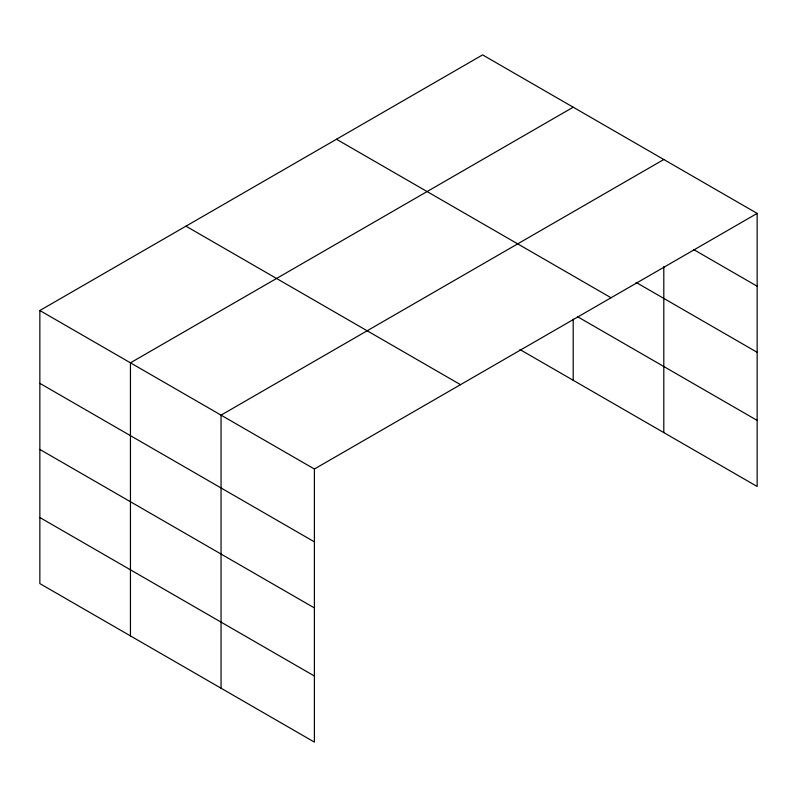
<?xml version="1.0" encoding="UTF-8"?>
<svg xmlns="http://www.w3.org/2000/svg" width="797" height="797" viewBox="0 0 797 797"><rect width="100%" height="100%" fill="white"/><g stroke="black" fill="none" stroke-linecap="round" stroke-linejoin="round"><path stroke-width="1.2" d="M663.801 266.596L663.801 432.592M519.913 349.514L757.15 486.479L757.15 213.407L482.603 54.893L39.85 310.521L39.85 583.593L314.397 742.107L314.397 469.025L39.85 310.521M573.202 107.206L130.449 362.824L130.449 635.906M663.801 159.51L221.048 415.137L221.048 688.209M314.397 469.025L757.15 213.407M693.848 249.68L757.15 286.223M636.096 282.417L757.15 352.304M336.493 139.256L611.04 297.759M577.466 316.658L757.15 420.398M185.96 226.169L460.507 384.672M39.85 383.347L314.397 541.85M39.85 449.428L314.397 607.932M39.85 517.512L314.397 676.015M573.202 319.089L573.202 380.279"/></g></svg>
